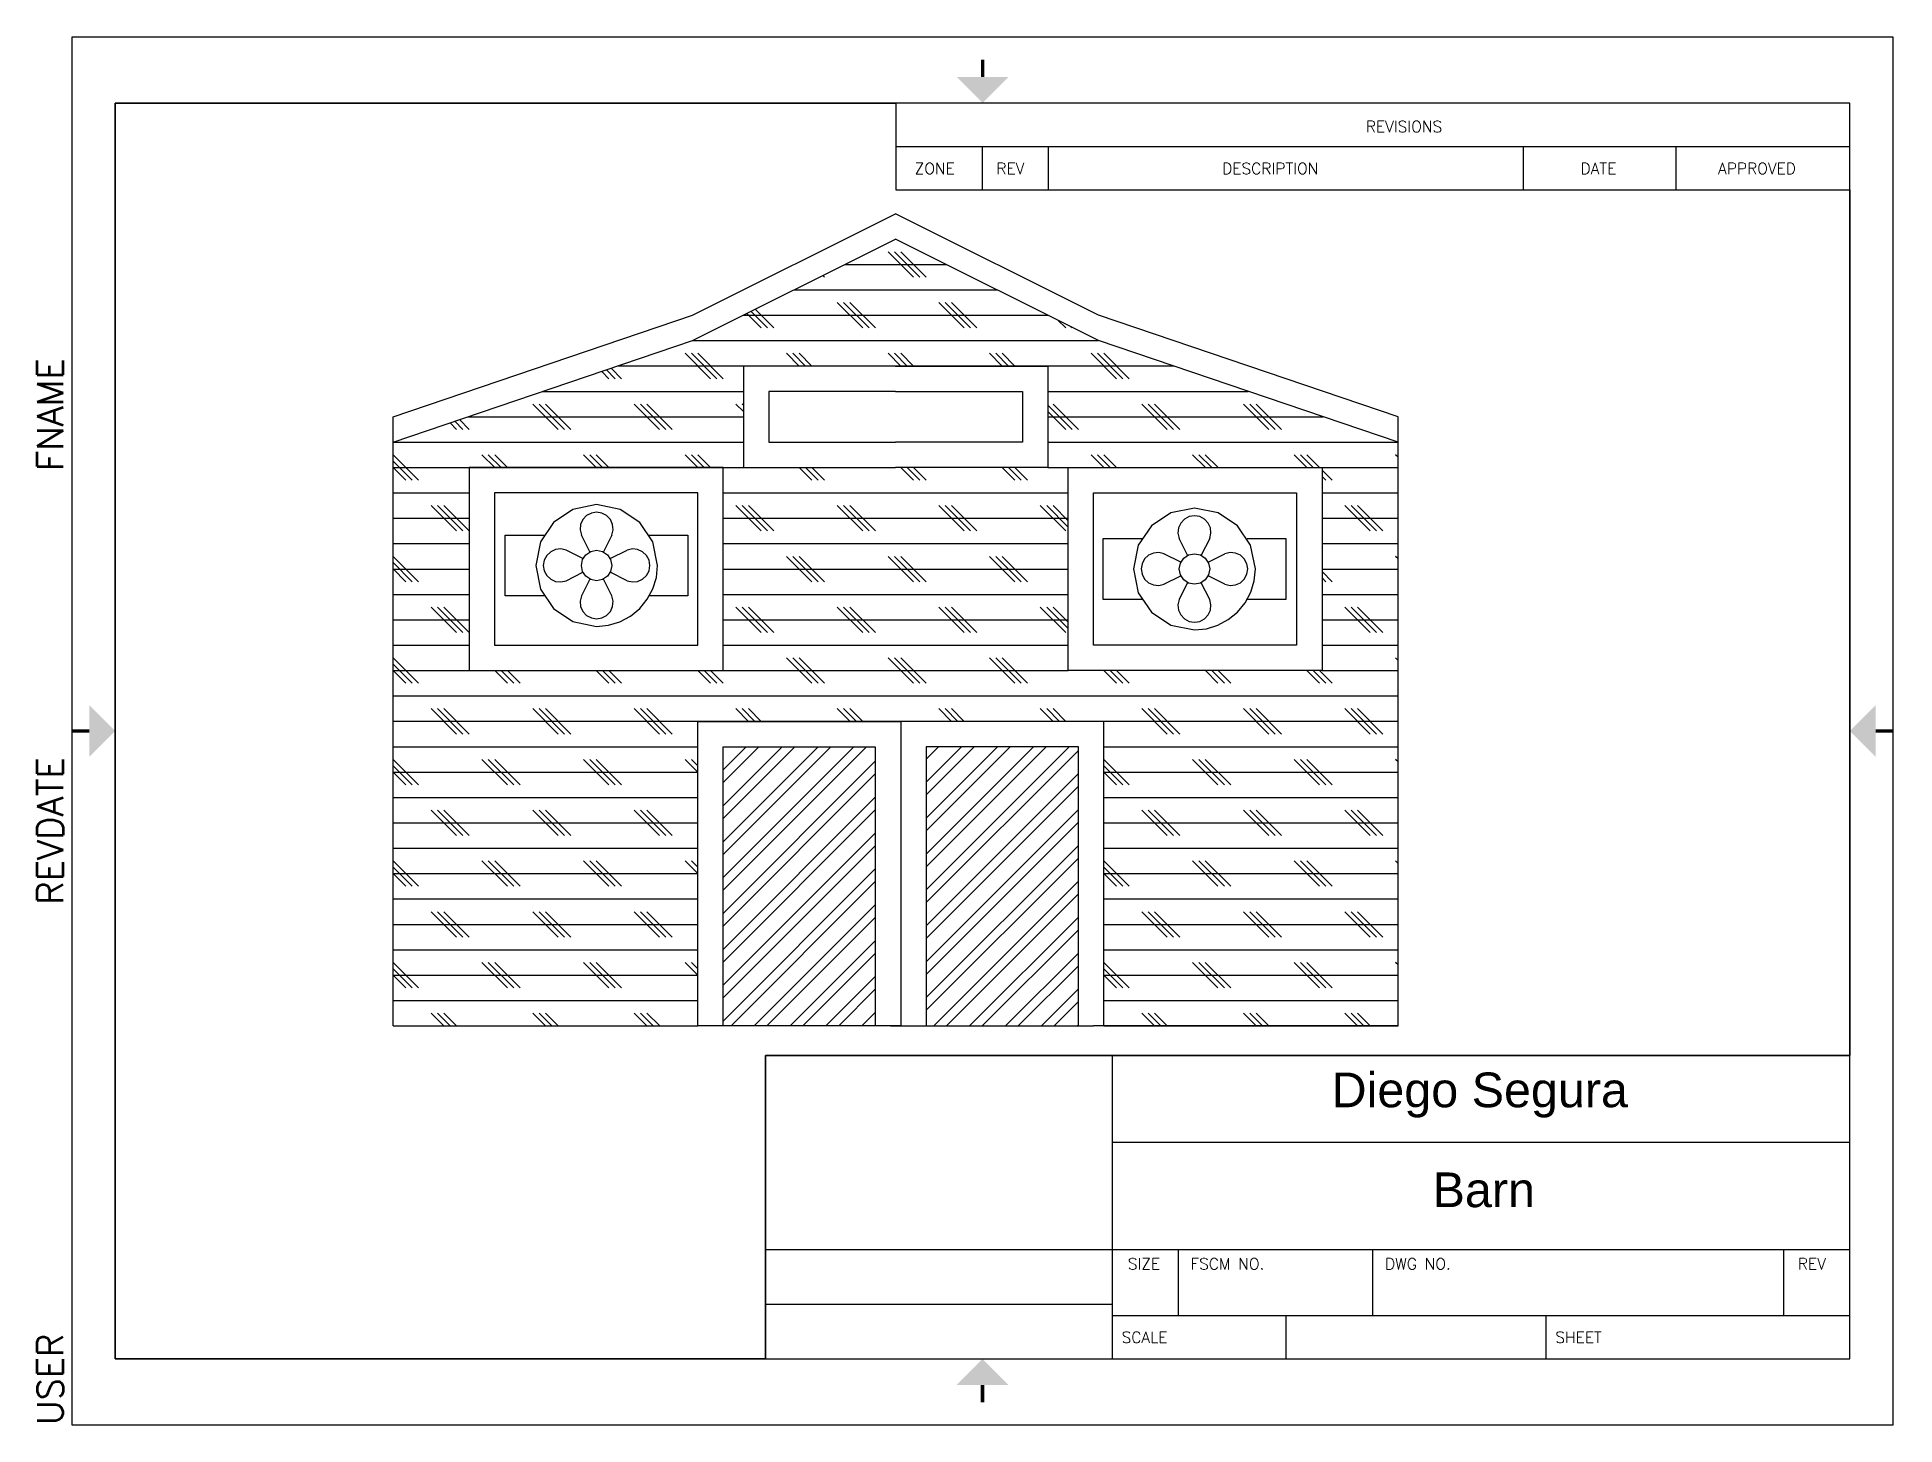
# Paper-space layout 'ANSI A Title Block' of a CAD drawing. Header units: inches. Extents: x -0.2 to 10.5, y 0 to 8.
# The model-space entities are those that its viewports show. They can reach past a viewport. Long polylines and large blocks are cut down to what shows.
import ezdxf

# ---------------------------------------------------------------- set-up
doc = ezdxf.new("R2010")
doc.units = ezdxf.units.IN
doc.header["$MEASUREMENT"] = 0
doc.layers.add('Title Block', color=7, linetype='Continuous')
doc.layers.add('Viewport', color=7, linetype='Continuous')
doc.styles.add('Roman', font='romans')
doc.styles.get("Standard").update_dxf_attribs({"font": 'arial.ttf'})

# ---------------------------------------------------------------- blocks, each defined once
blk = doc.blocks.new('Fan')
for p, q in [((0, 0), (0, 0.1)), ((0, 0.1), (0.1287, 0.1)), ((0.2776, 0.0448), (0.25, 0.1)), ((0.35, 0.1), (0.3225, 0.045)), ((0.473, 0.1), (0.6, 0.1)), ((0.6, 0.1), (0.6, 0)), ((0, -0.1), (0, 0)), ((0.2552, 0.0224), (0.2, 0.05)), ((0.3448, 0.0224), (0.4, 0.05)), ((0.6, 0), (0.6, -0.1)), ((0.2, -0.05), (0.255, -0.0225)), ((0.2776, -0.0448), (0.25, -0.1)), ((0.35, -0.1), (0.3225, -0.045)), ((0.4, -0.05), (0.345, -0.0225)), ((0.1278, -0.1), (0, -0.1)), ((0.6, -0.1), (0.4736, -0.1))]:
    blk.add_line(p, q)
blk.add_circle((0.3, 0), 0.05)
for centre, radius, start, end in [((0.3, 0), 0.2, 90, 180), ((0.3, 0), 0.2, 0, 90), ((0.3, 0.1208), 0.0542, 337.3801, 202.6199), ((0.3, 0), 0.2, 180, 270), ((0.1792, 0), 0.0542, 67.38014, 292.6199), ((0.3, 0), 0.2, 270, 0.00002), ((0.4208, 0), 0.0542, 247.3801, 112.6199), ((0.3, -0.1208), 0.0542, 157.3801, 22.61987)]:
    blk.add_arc(centre, radius, start, end)

msp = doc.modelspace()

# ---------------------------------------------------------------- hatches: boundary and pattern name
h = msp.add_hatch()
h.set_pattern_fill('CORK', color=256, scale=4)
h.set_pattern_definition([(0, (0, 0), (0, 0.5), []), (135, (0.25, -0.25), (-1, -1), [0.707107, -0.707107]), (135, (0.375, -0.25), (-1, -1), [0.707107, -0.707107]), (135, (0.5, -0.25), (-1, -1), [0.707107, -0.707107])])
h.paths.add_polyline_path([(22.8, 15.5), (16.9, 17.5), (12.9, 19.5), (8.9, 17.5), (3, 15.5), (3, 4), (9, 4), (9, 10), (13, 10), (17, 10), (17, 4), (22.8, 4)])
h.paths.add_polyline_path([(16.3, 15), (21.3, 15), (21.3, 11), (16.3, 11)], flags=16)
h.paths.add_polyline_path([(12.9, 15), (9.9, 15), (9.9, 17), (12.9, 17), (15.9, 17), (15.9, 15)], flags=16)
h.paths.add_polyline_path([(16.8, 14.5), (20.8, 14.5), (20.8, 11.5), (16.8, 11.5)], flags=0)
h.paths.add_polyline_path([(12.9, 15.5), (10.4, 15.5), (10.4, 16.5), (12.9, 16.5), (15.4, 16.5), (15.4, 15.5)], flags=0)
h.paths.add_polyline_path([(9.5, 11), (4.5, 11), (4.5, 15), (9.5, 15)], flags=16)
h.paths.add_polyline_path([(9, 11.5), (5, 11.5), (5, 14.5), (9, 14.5)], flags=0)
h = msp.add_hatch()
h.set_pattern_fill('STEEL', color=256, scale=4)
h.set_pattern_definition([(45, (0, 0), (-0.353553, 0.353553), []), (45, (0, 0.25), (-0.353553, 0.353553), [])])
h.paths.add_polyline_path([(12.5, 9.5), (9.5, 9.5), (9.5, 4), (12.5, 4)])
h.paths.add_polyline_path([(16.5, 9.5), (13.5, 9.5), (13.5, 4), (16.5, 4)])

# ---------------------------------------------------------------- linework, layer by layer
for p, q in [((3, 4), (3, 16)), ((22.8, 4), (22.8, 16)), ((3, 4), (9, 4)), ((13, 4), (9, 4)), ((12.8, 4), (16.8, 4)), ((22.8, 4), (16.8, 4))]:
    msp.add_line(p, q)
for points in [[(3, 16), (8.9, 18), (12.9, 20)], [(22.8, 16), (16.9, 18), (12.9, 20)], [(3, 15.5), (8.9, 17.5), (12.9, 19.5)], [(22.8, 15.5), (16.9, 17.5), (12.9, 19.5)], [(12.9, 17), (9.9, 17), (9.9, 15), (12.9, 15)], [(12.9, 17), (15.9, 17), (15.9, 15), (12.9, 15)], [(12.9, 16.5), (10.4, 16.5), (10.4, 15.5), (12.9, 15.5)], [(12.9, 16.5), (15.4, 16.5), (15.4, 15.5), (12.9, 15.5)], [(9, 4), (9, 10), (13, 10), (13, 4)], [(17, 4), (17, 10), (13, 10), (13, 4)], [(9.5, 4), (9.5, 9.5), (12.5, 9.5), (12.5, 4)], [(16.5, 4), (16.5, 9.5), (13.5, 9.5), (13.5, 4)]]:
    msp.add_lwpolyline(points)
for points in [[(4.5, 11), (9.5, 11), (9.5, 15), (4.5, 15)], [(21.3, 11), (16.3, 11), (16.3, 15), (21.3, 15)], [(5, 11.5), (9, 11.5), (9, 14.5), (5, 14.5)], [(20.8, 11.5), (16.8, 11.5), (16.8, 14.5), (20.8, 14.5)]]:
    msp.add_lwpolyline(points, close=True)

# ---------------------------------------------------------------- block references
at = {"xscale": 6, "yscale": 6}
for p in [(5.209, 13.071), (16.987, 13.002)]:
    msp.add_blockref('Fan', p, dxfattribs=at)

psp = doc.layouts.new('ANSI A Title Block')

# ---------------------------------------------------------------- linework, layer by layer
at = {"layer": 'Title Block'}
for p, q in [((10.5, 8), (0, 8)), ((0, 8), (0, 0)), ((10.5, 0), (10.5, 8)), ((10.25, 7.62), (0.25, 7.62)), ((0.25, 7.62), (0.25, 0.38)), ((10.25, 0.38), (10.25, 7.62)), ((4.75, 7.37), (10.25, 7.37)), ((5.25, 7.12), (5.25, 7.37)), ((5.63, 7.12), (5.63, 7.37)), ((8.37, 7.12), (8.37, 7.37)), ((9.25, 7.12), (9.25, 7.37)), ((4.75, 7.12), (10.25, 7.12)), ((4, 2.13), (10.25, 2.13)), ((4, 0.38), (4, 2.13)), ((6, 0.38), (6, 2.13)), ((6, 1.63), (10.25, 1.63)), ((4, 1.01), (10.25, 1.01)), ((6.38, 0.63), (6.38, 1.01)), ((7.5, 0.63), (7.5, 1.01)), ((9.87, 0.63), (9.87, 1.01)), ((4, 0.695), (6, 0.695)), ((6, 0.63), (10.25, 0.63)), ((7, 0.38), (7, 0.63)), ((8.5, 0.38), (8.5, 0.63)), ((0.25, 0.38), (10.25, 0.38)), ((0, 0), (10.5, 0))]:
    psp.add_line(p, q, dxfattribs=at)
at = {"layer": 'Title Block', "const_width": 0.02}
for points in [[(5.251, 7.871), (5.251, 7.771)], [(0, 4), (0.1, 4)], [(10.5, 4), (10.4, 4)], [(5.25, 0.13), (5.25, 0.23)]]:
    psp.add_lwpolyline(points, dxfattribs=at)
at = {"layer": 'Title Block'}
for points in [[(5.101, 7.771), (5.401, 7.771), (5.251, 7.621)], [(0.1, 3.85), (0.1, 4.15), (0.25, 4)], [(10.4, 3.85), (10.4, 4.15), (10.25, 4)], [(5.1, 0.23), (5.4, 0.23), (5.25, 0.38)]]:
    psp.add_solid(points, dxfattribs=at)
at = {"layer": 'Viewport'}
psp.add_lwpolyline([(0.25, 7.62), (4.75, 7.62), (4.75, 7.12), (10.25, 7.12), (10.25, 2.13), (4, 2.13), (4, 0.38), (0.25, 0.38)], close=True, dxfattribs=at)

# ---------------------------------------------------------------- texts
at = {"char_height": 0.2, "attachment_point": 1}
for s, heights, insert in [('\\pxqc;Diego Segura', [0], (5.992, 2.031)), ('\\pxqc;Barn', [0.62], (6.015, 1.455))]:
    psp.add_mtext_dynamic_manual_height_columns(s, width=4.25, gutter_width=1, heights=heights, dxfattribs=dict(at, insert=insert))
at = {"color": 0, "style": 'Roman', "flags": 8}
for tag, p in [('FNAME', (-0.05, 5.5)), ('REVDATE', (-0.05, 3)), ('USER', (-0.05, 0))]:
    psp.add_attdef(tag, p, '', height=0.15, rotation=90, dxfattribs=at)
at = {"layer": 'Title Block', "style": 'Roman'}
for s, p in [('REVISIONS', (7.46, 7.452)), ('ZONE', (4.859, 7.21)), ('REV', (5.33, 7.21)), ('DESCRIPTION', (6.632, 7.21)), ('DATE', (8.698, 7.21)), ('APPROVED', (9.491, 7.21)), ('SIZE', (6.088, 0.896)), ('FSCM NO.', (6.449, 0.896)), ('DWG NO.', (7.571, 0.896)), ('REV', (9.951, 0.896)), ('SCALE', (6.052, 0.472)), ('SHEET', (8.553, 0.472))]:
    psp.add_text(s, height=0.065, dxfattribs=at).set_placement(p)

# ---------------------------------------------------------------- viewports
at = {"layer": 'Viewport'}
vp = psp.add_viewport(center=(5.25, 4), size=(10, 7.24), view_center_point=(14.611, 9.81), view_height=24.74043, dxfattribs=at)
vp.dxf.flags = 0x10000  # cut along an outline
vp.dxf.clipping_boundary_handle = psp.add_lwpolyline([(0.25, 7.62), (4.75, 7.62), (4.75, 7.12), (10.25, 7.12), (10.25, 2.13), (4, 2.13), (4, 0.38), (0.25, 0.38)], format="xyb", close=True, dxfattribs={"invisible": 1}).dxf.handle

doc.saveas('drawing.dxf')
